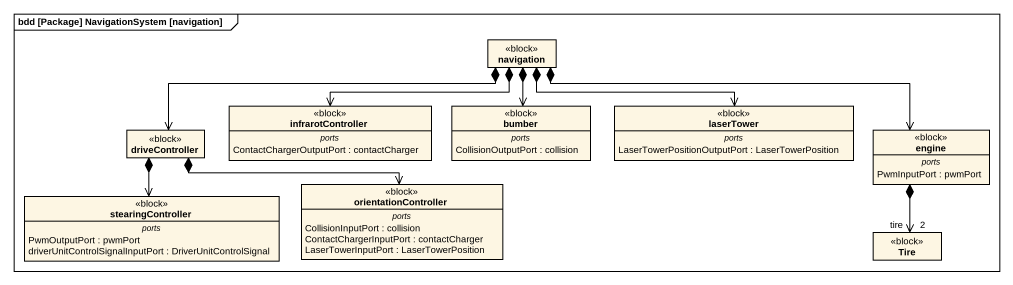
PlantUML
@startuml
mainframe bdd [Package] NavigationSystem [navigation]
hide circle
hide empty members
class navigation <<block>>
class driveController <<block>>
class infrarotController <<block>> {
  -- ports --
  ContactChargerOutputPort : contactCharger
}
class bumber <<block>> {
  -- ports --
  CollisionOutputPort : collision
}
class laserTower <<block>> {
  -- ports --
  LaserTowerPositionOutputPort : LaserTowerPosition
}
class engine <<block>> {
  -- ports --
  PwmInputPort : pwmPort
}
class stearingController <<block>> {
  -- ports --
  PwmOutputPort : pwmPort
  driverUnitControlSignalInputPort : DriverUnitControlSignal
}
class orientationController <<block>> {
  -- ports --
  CollisionInputPort : collision
  ContactChargerInputPort : contactCharger
  LaserTowerInputPort : LaserTowerPosition
}
class Tire <<block>>
navigation *-left-> driveController
navigation *-left-> infrarotController
navigation *--> bumber
navigation *-right-> laserTower
navigation *-right-> engine
driveController *--> stearingController
driveController *-right-> orientationController
engine *--> "tire\n2" Tire
@enduml
